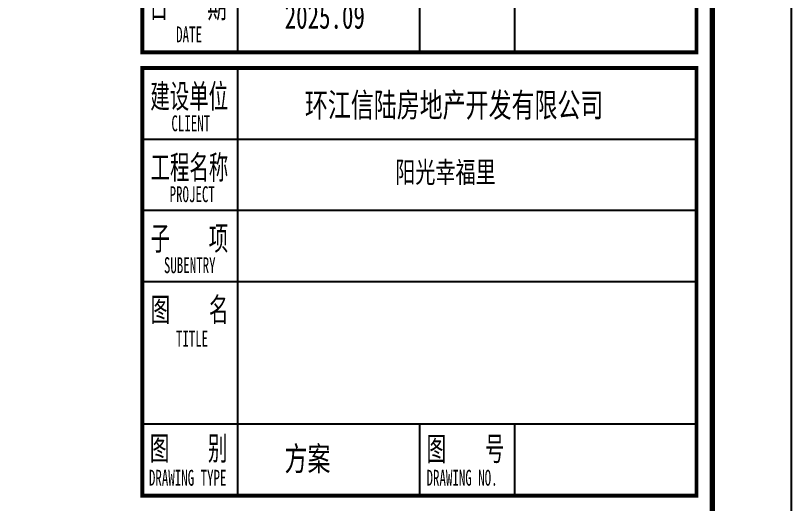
# Model space of a CAD drawing. Extents: x 36524600 to 36525730, y 2746759 to 2747713.
# Drawn here: x 36525576.16 to 36525625.17, y 2746820.63 to 2746851.46 of the extents above; entities that cross this region are included whole.
import ezdxf

# ---------------------------------------------------------------- set-up
doc = ezdxf.new("R2010")
doc.units = 0
doc.header["$LTSCALE"] = 1000
doc.header["$MEASUREMENT"] = 0
for name, color, linetype in [('A0-11 图框-粗线', 16, 'Continuous'), ('A0-12 图框-中粗线', 41, 'Continuous'), ('A0-13 图框-细线', 7, 'Continuous'), ('A0-21 图框-不可改文字', 7, 'Continuous'), ('PUB_TEXT', 7, 'Continuous')]:
    doc.layers.add(name, color=color, linetype=linetype)
doc.styles.add('__覆盖_A10-地上轴网_SEN23OB6_设计区$1$TH-STYLE1', font='', dxfattribs={"width": 0.7})
doc.styles.add('SKED-粗宋体', font='', dxfattribs={"width": 0.7})
doc.styles.get('__覆盖_A10-地上轴网_SEN23OB6_设计区$1$TH-STYLE1').set_extended_font_data('SimSun')
doc.styles.get('SKED-粗宋体').set_extended_font_data('SimSun')

# ---------------------------------------------------------------- blocks, each defined once
blk = doc.blocks.new('A$C00E3302F')
at = {"layer": 'A0-12 图框-中粗线', "const_width": 50, "flags": 128}
blk.add_lwpolyline([(0, -7400), (0, -5600), (7000, -5600), (7000, -7400)], close=True, dxfattribs=at)
at = {"layer": 'A0-13 图框-细线'}
for p, q in [((1200, -5600), (1200, -7400)), ((3500, -5600), (3500, -7400)), ((4700, -5600), (4700, -7400))]:
    blk.add_line(p, q, dxfattribs=at)
at = {"layer": 'A0-21 图框-不可改文字', "style": 'SKED-粗宋体', "width": 0.6}
for s, height, p in [('日    期', 300, (85.9, -6964.7)), ('DATE', 200, (426.7, -7273.9))]:
    blk.add_text(s, height=height, dxfattribs=at).set_placement(p)
at = {"layer": 'PUB_TEXT', "linetype": 'Continuous', "style": '__覆盖_A10-地上轴网_SEN23OB6_设计区$1$TH-STYLE1', "width": 0.7}
blk.add_text('2025.09', height=303.8, dxfattribs=at).set_placement((1798.1, -7101.1))
blk = doc.blocks.new('A$C6BB05039')
at = {"layer": 'A0-12 图框-中粗线', "const_width": 50, "flags": 128}
blk.add_lwpolyline([(0, -5400), (0, 0), (7000, 0), (7000, -5400)], close=True, dxfattribs=at)
at = {"layer": 'A0-13 图框-细线'}
for p, q in [((1200, 0), (1200, -5400)), ((7000, -900), (0, -900)), ((7000, -1800), (0, -1800)), ((7000, -2700), (0, -2700)), ((7000, -4500), (0, -4500)), ((3500, -4500), (3500, -5400)), ((4700, -4500), (4700, -5400)), ((7000, -5400), (0, -5400))]:
    blk.add_line(p, q, dxfattribs=at)
at = {"layer": 'A0-21 图框-不可改文字', "style": 'SKED-粗宋体', "width": 0.6}
for s, height, p in [('建设单位', 300, (100.4, -504.7)), ('CLIENT', 200, (366.4, -796.9)), ('工程名称', 300, (103.1, -1403.3)), ('PROJECT', 200, (343.9, -1692.8)), ('子    项', 300, (103.1, -2300.3)), ('SUBENTRY', 200, (271.9, -2589.7)), ('图    名', 300, (106.4, -3201.4)), ('TITLE', 200, (423.2, -3517.4)), ('图    别', 300, (93.9, -4952.1)), ('图    号', 300, (3592.5, -4959)), ('DRAWING TYPE', 200, (82.5, -5274.9)), ('DRAWING NO.', 200, (3589.7, -5274.9))]:
    blk.add_text(s, height=height, dxfattribs=at).set_placement(p)
at = {"layer": 'PUB_TEXT', "linetype": 'Continuous', "style": '__覆盖_A10-地上轴网_SEN23OB6_设计区$1$TH-STYLE1', "width": 0.7}
for s, height, p in [('环江信陆房地产开发有限公司', 303.797, (2053, -617.8)), ('阳光幸福里', 265.82, (3194.5, -1447.1)), ('方案', 303.8, (1796.2, -5085.7))]:
    blk.add_text(s, height=height, dxfattribs=at).set_placement(p)
blk = doc.blocks.new('A$C6202001D')
at = {"layer": 'A0-11 图框-粗线', "const_width": 70}
blk.add_lwpolyline([(58400, 41000), (2500, 41000), (2500, 1000), (58400, 1000)], close=True, dxfattribs=at)
at = {"layer": 'A0-13 图框-细线'}
blk.add_lwpolyline([(59400, 42000), (0, 42000), (0, 0), (59400, 0)], close=True, dxfattribs=at)
for name, p in [('A$C00E3302F', (51200, 19900)), ('A$C6BB05039', (51200, 12300))]:
    blk.add_blockref(name, p)

msp = doc.modelspace()

# ---------------------------------------------------------------- block references
at = {"xscale": 0.005, "yscale": 0.005, "zscale": 0.005}
msp.add_blockref('A$C6202001D', (36525328.169, 2746786.632), dxfattribs=at)

doc.saveas('drawing.dxf')
